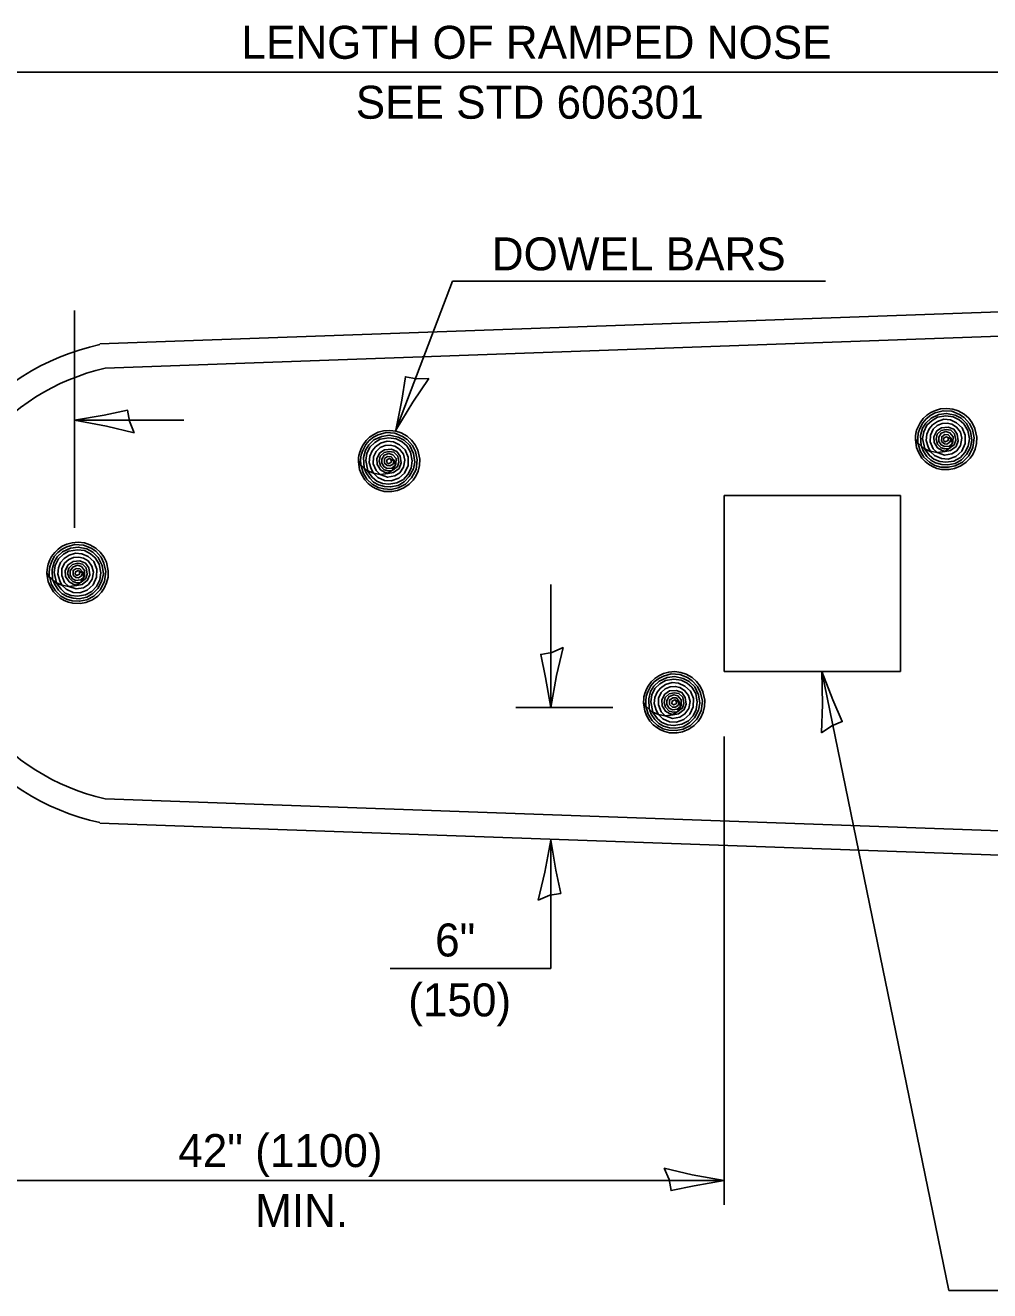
# Model space of a CAD drawing. Extents: x 99537 to 100217, y 100016 to 100456.
# Drawn here: x 99670.8 to 99751.3, y 100140.4 to 100245.9 of the extents above; entities that cross this region are included whole.
import ezdxf

# ---------------------------------------------------------------- set-up
doc = ezdxf.new("R2010")
doc.units = 0
for name, color, linetype in [('Design_PR_Back of Gutter or Curb line', 7, 'Continuous'), ('Design_PR_Roadway Dimensions', 7, 'Continuous'), ('Design_PR_Roadway Notes', 7, 'Continuous'), ('Level 43', 7, 'Continuous'), ('Stage_Construction Traffic Control', 7, 'Continuous')]:
    doc.layers.add(name, color=color, linetype=linetype)

msp = doc.modelspace()

# ---------------------------------------------------------------- linework, layer by layer
at = {"layer": 'Design_PR_Back of Gutter or Curb line'}
for p, q in [((99677.05, 100219.35), (99885.99, 100226.81)), ((99677.5, 100217.32), (99885.99, 100224.77)), ((99729.14, 100192.01), (99729.14, 100206.71)), ((99729.14, 100206.71), (99743.84, 100206.71)), ((99743.84, 100192.01), (99743.84, 100206.71)), ((99729.14, 100192.01), (99743.84, 100192.01)), ((99677.5, 100181.41), (99885.99, 100173.96)), ((99677.05, 100179.38), (99885.83, 100171.92))]:
    msp.add_line(p, q, dxfattribs=at)
for radius in [20.44, 18.4]:
    msp.add_arc((99681.51, 100199.36), radius, 102.6023, 257.3977, dxfattribs=at)
at = {"layer": 'Design_PR_Roadway Notes'}
for p, q in [((99701.75, 100212.17), (99706.48, 100224.6)), ((99706.48, 100224.6), (99737.58, 100224.6)), ((99737.28, 100192.01), (99747.88, 100140.37)), ((99747.88, 100140.37), (99790.36, 100140.37))]:
    msp.add_line(p, q, dxfattribs=at)
for points in [[(99704.51, 100216.47), (99703.46, 100216.43), (99702.55, 100216.61), (99702.24, 100214.66), (99701.75, 100212.17), (99703.15, 100214.49)], [(99737.26, 100186.9), (99738.12, 100187.5), (99738.99, 100187.84), (99738.21, 100189.65), (99737.28, 100192.01), (99737.35, 100189.3)]]:
    msp.add_lwpolyline(points, close=True, dxfattribs=at)
at = {"layer": 'Level 43'}
for p, q in [((99661.08, 100242.01), (99766.58, 100242.01)), ((99674.92, 100204.02), (99674.92, 100222.15)), ((99674.92, 100212.99), (99684.06, 100212.99)), ((99714.67, 100189.02), (99714.67, 100199.27)), ((99719.84, 100189.02), (99711.77, 100189.02)), ((99729.14, 100147.52), (99729.14, 100186.61)), ((99714.67, 100167.24), (99714.67, 100177.95)), ((99701.26, 100167.24), (99714.67, 100167.24)), ((99661.08, 100149.55), (99729.14, 100149.55))]:
    msp.add_line(p, q, dxfattribs=at)
for points in [[(99679.92, 100211.94), (99679.51, 100212.9), (99679.36, 100213.82), (99677.42, 100213.42), (99674.92, 100212.99), (99677.59, 100212.5)], [(99715.71, 100194.02), (99714.75, 100193.61), (99713.83, 100193.45), (99714.23, 100191.52), (99714.67, 100189.02), (99715.15, 100191.69)], [(99713.62, 100172.95), (99714.58, 100173.36), (99715.5, 100173.51), (99715.1, 100175.45), (99714.67, 100177.95), (99714.18, 100175.28)], [(99724.14, 100150.6), (99724.55, 100149.64), (99724.71, 100148.72), (99726.64, 100149.12), (99729.14, 100149.55), (99726.48, 100150.04)]]:
    msp.add_lwpolyline(points, close=True, dxfattribs=at)
at = {"layer": 'Stage_Construction Traffic Control'}
for points in [[(99745.1, 100211.34), (99745.2, 100210.7), (99745.35, 100210.31), (99745.64, 100209.83), (99745.91, 100209.54), (99746.19, 100209.31), (99746.53, 100209.12), (99746.88, 100208.97), (99747.26, 100208.88), (99747.9, 100208.87), (99748.35, 100208.95), (99748.89, 100209.17), (99749.33, 100209.48), (99749.66, 100209.81), (99749.88, 100210.14), (99750.08, 100210.58), (99750.2, 100211.05), (99750.21, 100211.57), (99750.05, 100212.3), (99749.83, 100212.76), (99749.54, 100213.15), (99749.16, 100213.49), (99748.67, 100213.76), (99748.22, 100213.91), (99747.71, 100213.97), (99747.2, 100213.93), (99746.76, 100213.81), (99746.37, 100213.62), (99746.04, 100213.4), (99745.75, 100213.12), (99745.49, 100212.78), (99745.34, 100212.5), (99745.2, 100212.15), (99745.14, 100211.87), (99745.11, 100211.69), (99745.1, 100211.41), (99745.32, 100211.01), (99745.49, 100210.43), (99745.81, 100209.9), (99746.26, 100209.49), (99746.73, 100209.22), (99747.21, 100209.08), (99747.83, 100209.06), (99748.42, 100209.17), (99749.02, 100209.49), (99749.54, 100210.01), (99749.9, 100210.7), (99750.01, 100211.52), (99749.85, 100212.21), (99749.61, 100212.72), (99749.17, 100213.2), (99748.78, 100213.47), (99748.14, 100213.73), (99747.41, 100213.78), (99746.75, 100213.59), (99746.37, 100213.4), (99746, 100213.11), (99745.71, 100212.78), (99745.47, 100212.3), (99745.33, 100211.91), (99745.29, 100211.5), (99745.29, 100211.09), (99745.59, 100210.82), (99745.74, 100210.43), (99746.06, 100209.97), (99746.37, 100209.66), (99746.77, 100209.44), (99747.29, 100209.29), (99747.79, 100209.26), (99748.41, 100209.38), (99748.93, 100209.69), (99749.36, 100210.12), (99749.68, 100210.74), (99749.81, 100211.33), (99749.7, 100212.04), (99749.37, 100212.7), (99748.91, 100213.15), (99748.41, 100213.41), (99747.69, 100213.56), (99747.06, 100213.47), (99746.4, 100213.17), (99745.97, 100212.75), (99745.69, 100212.31), (99745.53, 100211.7), (99745.58, 100210.84), (99745.89, 100210.56), (99746.27, 100210.04), (99746.62, 100209.73), (99747.12, 100209.53), (99747.63, 100209.48), (99748.31, 100209.58), (99748.85, 100209.87), (99749.23, 100210.28), (99749.5, 100210.82), (99749.6, 100211.43), (99749.46, 100212.14), (99749.13, 100212.68), (99748.74, 100213.01), (99748.25, 100213.27), (99747.63, 100213.34), (99746.93, 100213.23)], [(99746.93, 100213.23), (99746.48, 100212.96), (99746.06, 100212.57), (99745.79, 100212.03), (99745.7, 100211.45), (99745.88, 100210.59), (99746.34, 100210.39), (99746.7, 100210.05), (99747.27, 100209.78), (99747.84, 100209.75), (99748.46, 100209.97), (99748.96, 100210.41), (99749.24, 100211.04), (99749.26, 100211.73), (99749, 100212.35), (99748.53, 100212.78), (99748.01, 100213.01), (99747.48, 100213.07), (99746.94, 100212.89), (99746.53, 100212.61), (99746.23, 100212.27), (99746.06, 100211.82), (99746, 100211.3), (99746.16, 100210.76), (99746.34, 100210.4), (99746.92, 100210.28), (99747.53, 100210.07), (99748.14, 100210.17), (99748.56, 100210.44), (99748.87, 100210.89), (99748.98, 100211.48), (99748.85, 100211.99), (99748.53, 100212.41), (99748.14, 100212.65), (99747.75, 100212.74), (99747.32, 100212.7), (99746.92, 100212.54), (99746.57, 100212.23), (99746.36, 100211.75), (99746.33, 100211.18), (99746.57, 100210.61), (99746.92, 100210.28), (99747.58, 100210.38), (99748.03, 100210.45), (99748.49, 100210.8), (99748.67, 100211.26), (99748.58, 100211.82), (99748.3, 100212.23), (99747.84, 100212.41), (99747.27, 100212.36), (99746.87, 100212.09), (99746.63, 100211.61), (99746.66, 100211.13), (99746.94, 100210.67), (99747.27, 100210.49), (99747.54, 100210.39), (99747.98, 100210.67), (99748.34, 100210.94), (99748.46, 100211.32), (99748.37, 100211.84), (99748.04, 100212.15), (99747.66, 100212.21), (99747.24, 100212.12), (99746.92, 100211.81), (99746.82, 100211.41), (99746.94, 100211), (99747.25, 100210.68), (99747.56, 100210.59), (99747.93, 100210.62), (99748.22, 100211.15), (99748.25, 100211.61), (99747.97, 100211.94), (99747.63, 100212.05), (99747.25, 100211.9), (99747.05, 100211.57), (99747.05, 100211.22), (99747.24, 100210.92), (99747.51, 100210.79), (99747.9, 100210.83), (99748.19, 100211.07), (99748.05, 100211.51), (99747.84, 100211.77), (99747.54, 100211.79), (99747.29, 100211.61), (99747.27, 100211.22), (99747.51, 100211.03), (99747.73, 100211), (99747.98, 100211.16), (99748.06, 100211.43), (99747.69, 100211.61), (99747.48, 100211.51), (99747.45, 100211.3), (99747.59, 100211.18), (99747.82, 100211.29), (99747.84, 100211.4), (99747.79, 100211.57)], [(99698.62, 100209.51), (99698.72, 100208.88), (99698.87, 100208.48), (99699.17, 100208), (99699.43, 100207.71), (99699.71, 100207.48), (99700.05, 100207.28), (99700.41, 100207.14), (99700.78, 100207.05), (99701.42, 100207.04), (99701.87, 100207.11), (99702.42, 100207.34), (99702.86, 100207.65), (99703.18, 100207.98), (99703.4, 100208.31), (99703.6, 100208.75), (99703.71, 100209.22), (99703.74, 100209.75), (99703.58, 100210.48), (99703.36, 100210.94), (99703.05, 100211.32), (99702.69, 100211.65), (99702.2, 100211.93), (99701.74, 100212.08), (99701.24, 100212.14), (99700.72, 100212.1), (99700.28, 100211.99), (99699.9, 100211.8), (99699.56, 100211.57), (99699.27, 100211.29), (99699.01, 100210.94), (99698.87, 100210.67), (99698.73, 100210.32), (99698.66, 100210.04), (99698.64, 100209.86), (99698.62, 100209.58), (99698.85, 100209.17), (99699.01, 100208.6), (99699.33, 100208.07), (99699.78, 100207.66), (99700.26, 100207.38), (99700.74, 100207.25), (99701.35, 100207.22), (99701.94, 100207.35), (99702.55, 100207.66), (99703.06, 100208.18), (99703.43, 100208.88), (99703.53, 100209.69), (99703.38, 100210.38), (99703.14, 100210.89), (99702.69, 100211.38), (99702.31, 100211.64), (99701.66, 100211.9), (99700.94, 100211.95), (99700.28, 100211.77), (99699.89, 100211.57), (99699.53, 100211.29), (99699.23, 100210.95), (99698.99, 100210.47), (99698.86, 100210.09), (99698.81, 100209.68), (99698.82, 100209.26), (99699.11, 100208.99), (99699.27, 100208.6), (99699.58, 100208.14), (99699.89, 100207.83), (99700.29, 100207.6), (99700.81, 100207.46), (99701.31, 100207.42), (99701.93, 100207.55), (99702.45, 100207.86), (99702.87, 100208.29), (99703.21, 100208.92), (99703.33, 100209.5), (99703.22, 100210.2), (99702.9, 100210.87), (99702.44, 100211.32), (99701.93, 100211.58), (99701.22, 100211.73), (99700.59, 100211.64), (99699.92, 100211.34), (99699.49, 100210.92), (99699.21, 100210.49), (99699.05, 100209.87), (99699.1, 100209.01), (99699.42, 100208.72), (99699.8, 100208.21), (99700.15, 100207.91), (99700.64, 100207.7), (99701.16, 100207.64), (99701.83, 100207.75), (99702.38, 100208.04), (99702.75, 100208.45), (99703.02, 100208.99), (99703.12, 100209.59), (99702.98, 100210.31), (99702.66, 100210.84), (99702.26, 100211.18), (99701.77, 100211.44), (99701.16, 100211.51), (99700.45, 100211.4)], [(99700.45, 100211.4), (99700, 100211.13), (99699.58, 100210.74), (99699.32, 100210.2), (99699.23, 100209.62), (99699.41, 100208.76), (99699.87, 100208.56), (99700.23, 100208.21), (99700.79, 100207.95), (99701.36, 100207.92), (99701.99, 100208.14), (99702.48, 100208.58), (99702.77, 100209.21), (99702.78, 100209.9), (99702.53, 100210.52), (99702.06, 100210.94), (99701.54, 100211.18), (99701.01, 100211.23), (99700.47, 100211.06), (99700.05, 100210.77), (99699.76, 100210.44), (99699.58, 100210), (99699.53, 100209.47), (99699.68, 100208.93), (99699.87, 100208.57), (99700.44, 100208.45), (99701.06, 100208.23), (99701.66, 100208.34), (99702.08, 100208.61), (99702.39, 100209.06), (99702.5, 100209.65), (99702.38, 100210.15), (99702.05, 100210.58), (99701.66, 100210.82), (99701.27, 100210.91), (99700.85, 100210.87), (99700.44, 100210.7), (99700.1, 100210.39), (99699.87, 100209.92), (99699.86, 100209.36), (99700.1, 100208.78), (99700.44, 100208.45), (99701.1, 100208.55), (99701.55, 100208.62), (99702.02, 100208.97), (99702.19, 100209.44), (99702.11, 100210), (99701.82, 100210.39), (99701.37, 100210.58), (99700.79, 100210.53), (99700.4, 100210.26), (99700.16, 100209.78), (99700.19, 100209.3), (99700.46, 100208.84), (99700.79, 100208.65), (99701.06, 100208.56), (99701.51, 100208.84), (99701.87, 100209.12), (99701.99, 100209.49), (99701.9, 100210), (99701.57, 100210.31), (99701.18, 100210.38), (99700.77, 100210.29), (99700.44, 100209.98), (99700.35, 100209.58), (99700.47, 100209.17), (99700.78, 100208.85), (99701.09, 100208.76), (99701.45, 100208.78), (99701.75, 100209.32), (99701.77, 100209.78), (99701.49, 100210.1), (99701.16, 100210.22), (99700.78, 100210.07), (99700.57, 100209.75), (99700.57, 100209.39), (99700.77, 100209.09), (99701.03, 100208.95), (99701.42, 100209), (99701.72, 100209.24), (99701.57, 100209.68), (99701.36, 100209.94), (99701.06, 100209.96), (99700.81, 100209.78), (99700.8, 100209.39), (99701.03, 100209.2), (99701.25, 100209.17), (99701.51, 100209.33), (99701.58, 100209.59), (99701.22, 100209.78), (99701, 100209.68), (99700.98, 100209.47), (99701.12, 100209.36), (99701.34, 100209.46), (99701.37, 100209.57), (99701.31, 100209.74)], [(99672.63, 100200.18), (99672.73, 100199.54), (99672.89, 100199.15), (99673.18, 100198.67), (99673.45, 100198.38), (99673.73, 100198.15), (99674.07, 100197.95), (99674.42, 100197.81), (99674.79, 100197.72), (99675.44, 100197.7), (99675.89, 100197.78), (99676.43, 100198.01), (99676.88, 100198.32), (99677.19, 100198.65), (99677.42, 100198.98), (99677.61, 100199.42), (99677.73, 100199.89), (99677.75, 100200.41), (99677.59, 100201.14), (99677.37, 100201.6), (99677.07, 100201.99), (99676.7, 100202.32), (99676.21, 100202.6), (99675.76, 100202.75), (99675.24, 100202.81), (99674.74, 100202.77), (99674.3, 100202.65), (99673.91, 100202.47), (99673.58, 100202.23), (99673.29, 100201.95), (99673.02, 100201.61), (99672.87, 100201.33), (99672.74, 100200.98), (99672.68, 100200.7), (99672.65, 100200.52), (99672.63, 100200.24), (99672.87, 100199.84), (99673.02, 100199.27), (99673.35, 100198.74), (99673.8, 100198.32), (99674.27, 100198.05), (99674.75, 100197.92), (99675.36, 100197.89), (99675.96, 100198.01), (99676.56, 100198.32), (99677.08, 100198.85), (99677.43, 100199.54), (99677.55, 100200.36), (99677.39, 100201.05), (99677.15, 100201.56), (99676.71, 100202.05), (99676.32, 100202.31), (99675.68, 100202.56), (99674.96, 100202.61), (99674.3, 100202.43), (99673.91, 100202.24), (99673.54, 100201.95), (99673.25, 100201.62), (99673.01, 100201.14), (99672.87, 100200.76), (99672.83, 100200.34), (99672.83, 100199.93), (99673.13, 100199.66), (99673.28, 100199.27), (99673.6, 100198.81), (99673.91, 100198.5), (99674.31, 100198.27), (99674.82, 100198.13), (99675.33, 100198.09), (99675.95, 100198.22), (99676.47, 100198.53), (99676.89, 100198.95), (99677.22, 100199.58), (99677.35, 100200.17), (99677.24, 100200.87), (99676.91, 100201.53), (99676.45, 100201.99), (99675.95, 100202.25), (99675.24, 100202.4), (99674.6, 100202.3), (99673.94, 100202.01), (99673.5, 100201.59), (99673.23, 100201.14), (99673.07, 100200.53), (99673.11, 100199.68), (99673.43, 100199.39), (99673.81, 100198.88), (99674.16, 100198.56), (99674.66, 100198.37), (99675.17, 100198.31), (99675.84, 100198.41), (99676.39, 100198.71), (99676.77, 100199.12), (99677.04, 100199.66), (99677.13, 100200.26), (99677, 100200.98), (99676.67, 100201.51), (99676.28, 100201.85), (99675.78, 100202.11), (99675.17, 100202.18), (99674.46, 100202.07)], [(99674.46, 100202.07), (99674.01, 100201.8), (99673.6, 100201.41), (99673.33, 100200.87), (99673.24, 100200.29), (99673.43, 100199.43), (99673.88, 100199.22), (99674.24, 100198.88), (99674.81, 100198.62), (99675.38, 100198.59), (99676, 100198.81), (99676.5, 100199.25), (99676.78, 100199.88), (99676.79, 100200.57), (99676.54, 100201.19), (99676.07, 100201.61), (99675.55, 100201.85), (99675.03, 100201.9), (99674.48, 100201.72), (99674.07, 100201.44), (99673.77, 100201.11), (99673.6, 100200.66), (99673.54, 100200.14), (99673.7, 100199.6), (99673.88, 100199.23), (99674.46, 100199.12), (99675.07, 100198.91), (99675.68, 100199.01), (99676.1, 100199.28), (99676.41, 100199.73), (99676.52, 100200.32), (99676.39, 100200.82), (99676.07, 100201.25), (99675.68, 100201.49), (99675.29, 100201.57), (99674.85, 100201.53), (99674.46, 100201.37), (99674.11, 100201.06), (99673.89, 100200.59), (99673.88, 100200.02), (99674.11, 100199.45), (99674.46, 100199.12), (99675.12, 100199.21), (99675.57, 100199.29), (99676.03, 100199.64), (99676.21, 100200.1), (99676.12, 100200.66), (99675.84, 100201.06), (99675.38, 100201.25), (99674.81, 100201.2), (99674.4, 100200.92), (99674.16, 100200.45), (99674.19, 100199.96), (99674.48, 100199.51), (99674.81, 100199.32), (99675.08, 100199.22), (99675.52, 100199.51), (99675.88, 100199.79), (99676, 100200.15), (99675.91, 100200.67), (99675.59, 100200.98), (99675.2, 100201.05), (99674.78, 100200.96), (99674.46, 100200.65), (99674.36, 100200.24), (99674.48, 100199.84), (99674.79, 100199.52), (99675.09, 100199.43), (99675.47, 100199.45), (99675.77, 100199.99), (99675.78, 100200.45), (99675.51, 100200.77), (99675.17, 100200.89), (99674.79, 100200.74), (99674.58, 100200.41), (99674.58, 100200.06), (99674.78, 100199.76), (99675.05, 100199.62), (99675.44, 100199.67), (99675.72, 100199.91), (99675.59, 100200.35), (99675.38, 100200.6), (99675.08, 100200.63), (99674.82, 100200.45), (99674.81, 100200.06), (99675.05, 100199.86), (99675.27, 100199.84), (99675.52, 100200), (99675.6, 100200.26), (99675.24, 100200.45), (99675.02, 100200.35), (99674.99, 100200.14), (99675.13, 100200.02), (99675.36, 100200.13), (99675.38, 100200.24), (99675.33, 100200.41)], [(99722.41, 100189.39), (99722.51, 100188.75), (99722.66, 100188.35), (99722.95, 100187.87), (99723.22, 100187.58), (99723.51, 100187.35), (99723.84, 100187.16), (99724.2, 100187.01), (99724.57, 100186.92), (99725.21, 100186.91), (99725.67, 100186.99), (99726.2, 100187.21), (99726.64, 100187.52), (99726.96, 100187.85), (99727.19, 100188.18), (99727.38, 100188.62), (99727.5, 100189.09), (99727.52, 100189.62), (99727.37, 100190.34), (99727.14, 100190.81), (99726.84, 100191.2), (99726.47, 100191.53), (99725.98, 100191.8), (99725.53, 100191.95), (99725.02, 100192.01), (99724.51, 100191.98), (99724.07, 100191.85), (99723.68, 100191.66), (99723.35, 100191.44), (99723.06, 100191.16), (99722.8, 100190.81), (99722.65, 100190.54), (99722.51, 100190.19), (99722.45, 100189.9), (99722.43, 100189.73), (99722.41, 100189.45), (99722.64, 100189.05), (99722.8, 100188.47), (99723.12, 100187.94), (99723.57, 100187.52), (99724.05, 100187.25), (99724.53, 100187.12), (99725.14, 100187.09), (99725.73, 100187.21), (99726.33, 100187.52), (99726.85, 100188.05), (99727.21, 100188.74), (99727.32, 100189.56), (99727.17, 100190.25), (99726.92, 100190.76), (99726.48, 100191.25), (99726.09, 100191.51), (99725.45, 100191.77), (99724.73, 100191.82), (99724.07, 100191.63), (99723.68, 100191.44), (99723.31, 100191.15), (99723.02, 100190.83), (99722.78, 100190.34), (99722.64, 100189.96), (99722.6, 100189.54), (99722.61, 100189.13), (99722.9, 100188.86), (99723.05, 100188.47), (99723.36, 100188.01), (99723.68, 100187.69), (99724.08, 100187.47), (99724.59, 100187.33), (99725.1, 100187.3), (99725.72, 100187.42), (99726.24, 100187.73), (99726.66, 100188.16), (99726.99, 100188.79), (99727.12, 100189.37), (99727.01, 100190.07), (99726.68, 100190.74), (99726.23, 100191.2), (99725.72, 100191.45), (99725.01, 100191.6), (99724.38, 100191.51), (99723.71, 100191.21), (99723.28, 100190.79), (99723, 100190.36), (99722.84, 100189.74), (99722.89, 100188.88), (99723.2, 100188.6), (99723.58, 100188.08), (99723.93, 100187.78), (99724.44, 100187.57), (99724.94, 100187.51), (99725.62, 100187.63), (99726.16, 100187.91), (99726.54, 100188.32), (99726.81, 100188.86), (99726.9, 100189.47), (99726.77, 100190.18), (99726.44, 100190.72), (99726.05, 100191.05), (99725.56, 100191.31), (99724.94, 100191.39), (99724.24, 100191.27)], [(99724.24, 100191.27), (99723.78, 100191), (99723.36, 100190.61), (99723.11, 100190.07), (99723.02, 100189.49), (99723.2, 100188.63), (99723.66, 100188.43), (99724.02, 100188.08), (99724.58, 100187.82), (99725.15, 100187.79), (99725.78, 100188.01), (99726.27, 100188.45), (99726.56, 100189.08), (99726.57, 100189.77), (99726.32, 100190.39), (99725.85, 100190.81), (99725.32, 100191.05), (99724.8, 100191.11), (99724.25, 100190.93), (99723.84, 100190.64), (99723.54, 100190.31), (99723.36, 100189.86), (99723.31, 100189.34), (99723.47, 100188.81), (99723.66, 100188.44), (99724.23, 100188.32), (99724.84, 100188.11), (99725.45, 100188.21), (99725.87, 100188.48), (99726.18, 100188.93), (99726.29, 100189.52), (99726.16, 100190.02), (99725.84, 100190.45), (99725.45, 100190.69), (99725.06, 100190.78), (99724.63, 100190.74), (99724.23, 100190.57), (99723.89, 100190.26), (99723.66, 100189.79), (99723.65, 100189.23), (99723.89, 100188.65), (99724.23, 100188.32), (99724.89, 100188.42), (99725.34, 100188.5), (99725.81, 100188.84), (99725.98, 100189.3), (99725.89, 100189.86), (99725.61, 100190.26), (99725.16, 100190.45), (99724.58, 100190.4), (99724.18, 100190.13), (99723.94, 100189.65), (99723.97, 100189.17), (99724.25, 100188.71), (99724.58, 100188.52), (99724.86, 100188.43), (99725.3, 100188.71), (99725.66, 100188.99), (99725.78, 100189.36), (99725.69, 100189.88), (99725.36, 100190.19), (99724.97, 100190.25), (99724.56, 100190.16), (99724.23, 100189.85), (99724.13, 100189.45), (99724.25, 100189.04), (99724.56, 100188.72), (99724.87, 100188.63), (99725.25, 100188.66), (99725.54, 100189.19), (99725.56, 100189.65), (99725.28, 100189.98), (99724.94, 100190.09), (99724.56, 100189.94), (99724.35, 100189.61), (99724.35, 100189.26), (99724.56, 100188.96), (99724.83, 100188.82), (99725.21, 100188.87), (99725.5, 100189.11), (99725.36, 100189.56), (99725.15, 100189.82), (99724.86, 100189.83), (99724.59, 100189.64), (99724.59, 100189.26), (99724.83, 100189.06), (99725.04, 100189.05), (99725.3, 100189.2), (99725.37, 100189.47), (99725.01, 100189.65), (99724.79, 100189.56), (99724.77, 100189.34), (99724.91, 100189.23), (99725.13, 100189.33), (99725.16, 100189.44), (99725.1, 100189.61)]]:
    msp.add_lwpolyline(points, dxfattribs=at)

# ---------------------------------------------------------------- texts
at = {"layer": 'Design_PR_Roadway Dimensions'}
for s, p in [('LENGTH OF RAMPED NOSE', (99688.86, 100243.14)), ('SEE STD 606301', (99698.4, 100238.14)), ('6"', (99705.02, 100168.25)), ('(150)', (99702.78, 100163.25)), ('42" (1100)', (99683.59, 100150.68)), ('MIN.', (99690, 100145.68))]:
    msp.add_text(s, height=2.75, dxfattribs=at).set_placement(p)
at = {"layer": 'Design_PR_Roadway Notes'}
msp.add_text('DOWEL BARS', height=2.75, dxfattribs=at).set_placement((99709.75, 100225.49))

doc.saveas('drawing.dxf')
